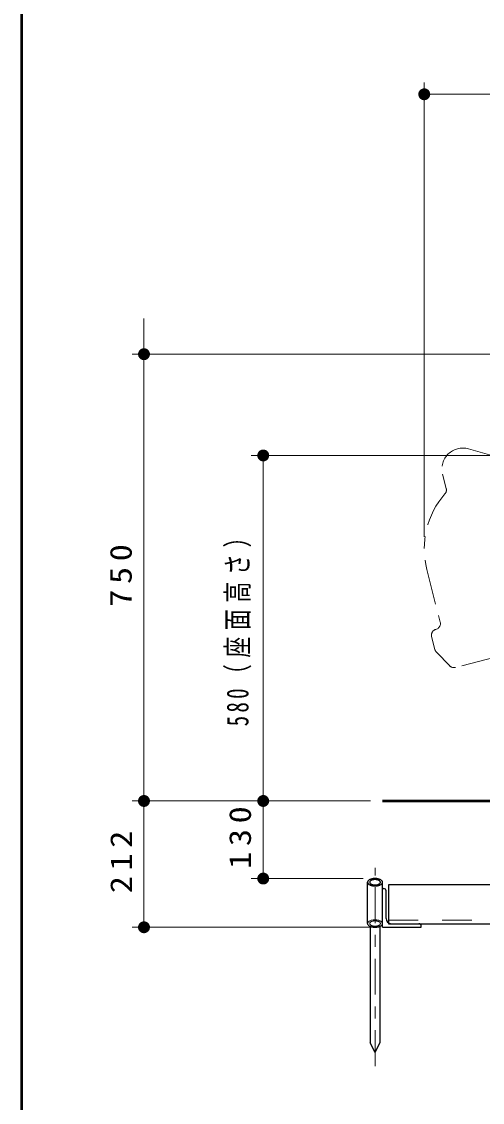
# Model space of a CAD drawing. Units: millimetres on the paper, scale 1:20. Extents: x -365 to 0, y 0 to 257.
# Drawn here: x -365 to -326.4, y 53.6 to 144.3 of the extents above; entities that cross this region are included whole.
import ezdxf

# ---------------------------------------------------------------- set-up
doc = ezdxf.new("R2010")
doc.units = ezdxf.units.MM
for name, pattern in [('USER1', [4.5, 2.5, -2]), ('USER2', [6, 3, -1, 1, -1]), ('USER3', [8, 3, -1, 1, -1, 1, -1])]:
    doc.linetypes.add(name, pattern=pattern)
doc.layers.add('LY_1', color=7, linetype='Continuous', lineweight=13)
doc.styles.add('ＭＳ ゴシック', font='')
doc.styles.get('ＭＳ ゴシック').set_extended_font_data('MS Gothic')

# ---------------------------------------------------------------- blocks, each defined once
blk = doc.blocks.new('filled_dot')
at = {"color": 0, "linetype": 'Continuous', "lineweight": -2, "const_width": 1.25}
blk.add_lwpolyline([(-0.625, 0, 1), (0.625, 0, 1)], format="xyb", close=True, dxfattribs=at)

msp = doc.modelspace()

# ---------------------------------------------------------------- linework, layer by layer
at = {"layer": 'LY_1', "lineweight": 50}
for p, q in [((-365, 257), (-365, 0)), ((-334.736, 78.932), (-308.861, 78.932))]:
    msp.add_line(p, q, dxfattribs=at)
at = {"layer": 'LY_1'}
for p, q in [((-331.233, 101.095), (-331.233, 139.248)), ((-331.233, 138.248), (-279.486, 138.248)), ((-354.738, 75.932), (-354.738, 119.432)), ((-302.013, 116.432), (-355.738, 116.432)), ((-317.272, 107.932), (-345.738, 107.932)), ((-344.738, 78.932), (-344.738, 107.932)), ((-335.74, 78.932), (-355.738, 78.932)), ((-335.736, 78.932), (-355.738, 78.932)), ((-354.738, 68.332), (-354.738, 78.932)), ((-335.74, 78.932), (-345.738, 78.932)), ((-335.786, 78.932), (-345.738, 78.932)), ((-344.738, 72.421), (-344.738, 78.932)), ((-336.361, 72.421), (-345.738, 72.421)), ((-335.736, 68.332), (-355.738, 68.332))]:
    msp.add_line(p, q, dxfattribs=at)
at = {"layer": 'LY_1', "linetype": 'USER3'}
for p, q in [((-327.526, 108.488), (-325.382, 107.883)), ((-329.389, 105.161), (-329.697, 106.373)), ((-331.018, 98.372), (-329.892, 93.942)), ((-330.615, 92.726), (-330.341, 91.645)), ((-330.214, 91.419), (-329.099, 90.274)), ((-325.161, 91.017), (-328.618, 90.139))]:
    msp.add_line(p, q, dxfattribs=at)
at = {"layer": 'LY_1', "linetype": 'USER2'}
msp.add_line((-335.361, 56.686), (-335.361, 73.321), dxfattribs=at)
at = {"layer": 'LY_1', "lineweight": 25}
for p, q in [((-335.986, 68.645), (-335.986, 72.109)), ((-334.736, 68.332), (-334.736, 72.109)), ((-279.736, 71.882), (-334.236, 71.882)), ((-334.236, 71.882), (-334.236, 68.632)), ((-334.736, 71.582), (-334.636, 71.582)), ((-334.436, 69.057), (-334.436, 71.382)), ((-335.761, 68.405), (-335.761, 58.627)), ((-334.961, 68.405), (-334.961, 58.627)), ((-334.736, 68.332), (-331.486, 68.332)), ((-334.236, 68.632), (-279.736, 68.632)), ((-331.486, 68.332), (-331.486, 68.432)), ((-335.361, 57.807), (-335.761, 58.627)), ((-335.361, 57.807), (-334.961, 58.627))]:
    msp.add_line(p, q, dxfattribs=at)
at = {"layer": 'LY_1', "linetype": 'USER1'}
msp.add_line((-334.236, 68.932), (-279.736, 68.932), dxfattribs=at)
at = {"layer": 'LY_1', "lineweight": 25}
for points in [[(-335.986, 72.109), (-335.984, 72.082), (-335.977, 72.055), (-335.965, 72.028), (-335.949, 72.002), (-335.928, 71.977), (-335.903, 71.953), (-335.873, 71.93), (-335.84, 71.908), (-335.803, 71.888), (-335.763, 71.869), (-335.72, 71.853), (-335.674, 71.838), (-335.625, 71.826), (-335.575, 71.815), (-335.523, 71.807), (-335.47, 71.801), (-335.416, 71.798), (-335.361, 71.796), (-335.307, 71.798), (-335.253, 71.801), (-335.2, 71.807), (-335.148, 71.815), (-335.097, 71.826), (-335.049, 71.838), (-335.003, 71.853), (-334.96, 71.869), (-334.919, 71.888), (-334.883, 71.908), (-334.849, 71.93), (-334.82, 71.953), (-334.795, 71.977), (-334.774, 72.002), (-334.758, 72.028), (-334.746, 72.055), (-334.739, 72.082), (-334.736, 72.109), (-334.739, 72.136), (-334.746, 72.163), (-334.758, 72.19), (-334.774, 72.216), (-334.795, 72.241), (-334.82, 72.265), (-334.849, 72.288), (-334.883, 72.31), (-334.919, 72.33), (-334.96, 72.348), (-335.003, 72.365), (-335.049, 72.379), (-335.097, 72.392), (-335.148, 72.403), (-335.2, 72.411), (-335.253, 72.417), (-335.307, 72.42), (-335.361, 72.421), (-335.416, 72.42), (-335.47, 72.417), (-335.523, 72.411), (-335.575, 72.403), (-335.625, 72.392), (-335.674, 72.379), (-335.72, 72.365), (-335.763, 72.348), (-335.803, 72.33), (-335.84, 72.31), (-335.873, 72.288), (-335.903, 72.265), (-335.928, 72.241), (-335.949, 72.216), (-335.965, 72.19), (-335.977, 72.163), (-335.984, 72.136)], [(-335.811, 72.109), (-335.81, 72.089), (-335.804, 72.07), (-335.796, 72.051), (-335.784, 72.032), (-335.769, 72.014), (-335.751, 71.996), (-335.73, 71.98), (-335.706, 71.964), (-335.679, 71.95), (-335.651, 71.936), (-335.619, 71.925), (-335.586, 71.914), (-335.551, 71.905), (-335.515, 71.897), (-335.478, 71.892), (-335.439, 71.887), (-335.401, 71.885), (-335.361, 71.884), (-335.322, 71.885), (-335.283, 71.887), (-335.245, 71.892), (-335.207, 71.897), (-335.171, 71.905), (-335.136, 71.914), (-335.103, 71.925), (-335.072, 71.936), (-335.043, 71.95), (-335.017, 71.964), (-334.993, 71.98), (-334.972, 71.996), (-334.953, 72.014), (-334.938, 72.032), (-334.927, 72.051), (-334.918, 72.07), (-334.913, 72.089), (-334.911, 72.109), (-334.913, 72.128), (-334.918, 72.148), (-334.927, 72.167), (-334.938, 72.186), (-334.953, 72.204), (-334.972, 72.221), (-334.993, 72.238), (-335.017, 72.253), (-335.043, 72.268), (-335.072, 72.281), (-335.103, 72.293), (-335.136, 72.304), (-335.171, 72.313), (-335.207, 72.32), (-335.245, 72.326), (-335.283, 72.33), (-335.322, 72.333), (-335.361, 72.334), (-335.401, 72.333), (-335.439, 72.33), (-335.478, 72.326), (-335.515, 72.32), (-335.551, 72.313), (-335.586, 72.304), (-335.619, 72.293), (-335.651, 72.281), (-335.679, 72.268), (-335.706, 72.253), (-335.73, 72.238), (-335.751, 72.221), (-335.769, 72.204), (-335.784, 72.186), (-335.796, 72.167), (-335.804, 72.148), (-335.81, 72.128)]]:
    msp.add_lwpolyline(points, close=True, dxfattribs=at)
at = {"layer": 'LY_1', "linetype": 'USER1'}
msp.add_lwpolyline([(-334.736, 68.645), (-334.742, 68.686), (-334.758, 68.726), (-334.784, 68.764), (-334.82, 68.801), (-334.865, 68.835), (-334.919, 68.866), (-334.981, 68.893), (-335.049, 68.915), (-335.122, 68.933), (-335.2, 68.947), (-335.28, 68.955), (-335.361, 68.957), (-335.443, 68.955), (-335.523, 68.947), (-335.6, 68.933), (-335.674, 68.915), (-335.742, 68.893), (-335.803, 68.866), (-335.857, 68.835), (-335.903, 68.801), (-335.939, 68.764), (-335.965, 68.726), (-335.981, 68.686), (-335.986, 68.645)], dxfattribs=at)
at = {"layer": 'LY_1', "lineweight": 25}
msp.add_lwpolyline([(-335.986, 68.645), (-335.981, 68.604), (-335.965, 68.564), (-335.939, 68.525), (-335.903, 68.489), (-335.857, 68.455), (-335.803, 68.424), (-335.742, 68.397), (-335.674, 68.374), (-335.6, 68.356), (-335.523, 68.343), (-335.443, 68.335), (-335.361, 68.332), (-335.28, 68.335), (-335.2, 68.343), (-335.122, 68.356), (-335.049, 68.374), (-334.981, 68.397), (-334.919, 68.424), (-334.865, 68.455), (-334.82, 68.489), (-334.784, 68.525), (-334.758, 68.564), (-334.742, 68.604), (-334.736, 68.645)], dxfattribs=at)
at = {"layer": 'LY_1', "linetype": 'USER1'}
msp.add_lwpolyline([(-335.811, 68.645), (-335.81, 68.625), (-335.804, 68.606), (-335.796, 68.587), (-335.784, 68.568), (-335.769, 68.55), (-335.751, 68.532), (-335.73, 68.516), (-335.706, 68.5), (-335.679, 68.486), (-335.651, 68.472), (-335.619, 68.46), (-335.586, 68.45), (-335.551, 68.441), (-335.515, 68.433), (-335.478, 68.427), (-335.439, 68.423), (-335.401, 68.421), (-335.361, 68.42), (-335.322, 68.421), (-335.283, 68.423), (-335.245, 68.427), (-335.207, 68.433), (-335.171, 68.441), (-335.136, 68.45), (-335.103, 68.46), (-335.072, 68.472), (-335.043, 68.486), (-335.017, 68.5), (-334.993, 68.516), (-334.972, 68.532), (-334.953, 68.55), (-334.938, 68.568), (-334.927, 68.587), (-334.918, 68.606), (-334.913, 68.625), (-334.911, 68.645), (-334.913, 68.664), (-334.918, 68.684), (-334.927, 68.703), (-334.938, 68.722), (-334.953, 68.74), (-334.972, 68.757), (-334.993, 68.774), (-335.017, 68.789), (-335.043, 68.804), (-335.072, 68.817), (-335.103, 68.829), (-335.136, 68.84), (-335.171, 68.849), (-335.207, 68.856), (-335.245, 68.862), (-335.283, 68.866), (-335.322, 68.869), (-335.361, 68.87), (-335.401, 68.869), (-335.439, 68.866), (-335.478, 68.862), (-335.515, 68.856), (-335.551, 68.849), (-335.586, 68.84), (-335.619, 68.829), (-335.651, 68.817), (-335.679, 68.804), (-335.706, 68.789), (-335.73, 68.774), (-335.751, 68.757), (-335.769, 68.74), (-335.784, 68.722), (-335.796, 68.703), (-335.804, 68.684), (-335.81, 68.664)], close=True, dxfattribs=at)
at = {"layer": 'LY_1', "linetype": 'USER3'}
for centre, radius, start, end in [((-328.001, 106.804), 1.75, 74.25374, 194.25374), ((-324.233, 100.095), 7, 138.77185, 194.25374), ((-329.874, 105.038), 0.5, 318.77185, 14.25374), ((-330.377, 93.819), 0.5, 284.25374, 14.25374), ((-330.131, 92.85), 0.5, 104.25374, 194.25374), ((-329.856, 91.768), 0.5, 194.25374, 224.25374), ((-328.741, 90.623), 0.5, 224.25374, 284.25374)]:
    msp.add_arc(centre, radius, start, end, dxfattribs=at)
at = {"layer": 'LY_1', "lineweight": 25}
for centre, radius, start, end in [((-334.636, 71.382), 0.2, 0, 90), ((-334.011, 69.057), 0.425, 180, 270), ((-331.686, 68.432), 0.2, 0, 90)]:
    msp.add_arc(centre, radius, start, end, dxfattribs=at)

# ---------------------------------------------------------------- block references
at = {"layer": 'LY_1', "xscale": 0.4, "yscale": 0.4}
msp.add_blockref('filled_dot', (-331.233, 138.248), dxfattribs=at)
for p, rotation in [((-354.738, 116.432), 90), ((-344.738, 107.932), 270), ((-354.738, 78.932), 270), ((-354.738, 78.932), 270), ((-344.738, 78.932), 90), ((-344.738, 78.932), 270), ((-344.738, 72.421), 90), ((-354.738, 68.332), 90)]:
    msp.add_blockref('filled_dot', p, dxfattribs=dict(at, rotation=rotation))

# ---------------------------------------------------------------- texts
at = {"layer": 'LY_1', "char_height": 1.833, "attachment_point": 8, "rotation": 90, "style": 'ＭＳ ゴシック'}
for s, insert in [('\\T1.32;\\W0.7;580（座面高さ）', (-345.738, 93.859)), ('\\T1.33;\\W1.15;750', (-355.738, 98.097)), ('\\T1.33;\\W1.15;130', (-345.738, 76.098)), ('\\T1.33;\\W1.15;212', (-355.738, 74.049))]:
    msp.add_mtext(s, dxfattribs=dict(at, insert=insert))

doc.saveas('drawing.dxf')
